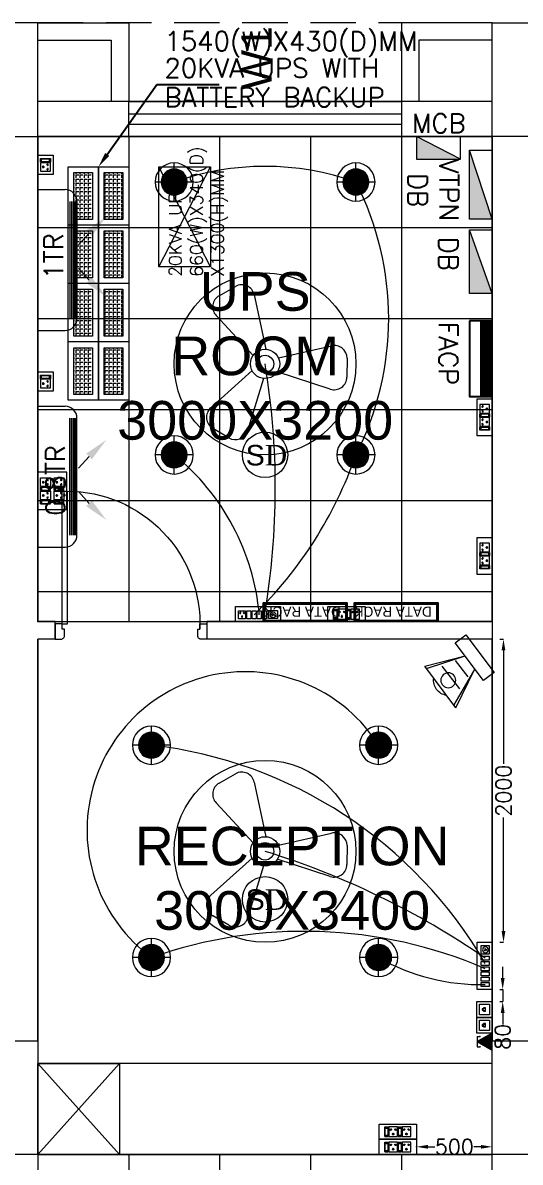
# Model space of a CAD drawing. Extents: x 3552052 to 4102982, y -707811 to -630695.
# Drawn here: x 3582036 to 3585321, y -645591 to -638075 of the extents above; entities that cross this region are included whole.
import ezdxf
from ezdxf import colors
from ezdxf.entities.mleader import LeaderData, LeaderLine
from ezdxf.math import Vec2, Vec3

# ---------------------------------------------------------------- set-up
doc = ezdxf.new("R2010")
doc.units = 0
doc.header["$LTSCALE"] = 6
doc.header["$MEASUREMENT"] = 0
doc.linetypes.add('HIDDEN', pattern=[0.375, 0.25, -0.125])
doc.layers.get('Defpoints').update_dxf_attribs({"linetype": 'CONTINUOUS', "lineweight": 0})
for name, color, linetype, lineweight in [('Chajja', 7, 'CONTINUOUS', 0), ('COL', 5, 'CONTINUOUS', 0), ('DIM', 7, 'CONTINUOUS', 0), ('DOOR', 44, 'CONTINUOUS', 0), ('ELE- DBS', 1, 'CONTINUOUS', 0), ('ELE-1 NO 6-16A RAW POWER SOCKET', 1, 'CONTINUOUS', 0), ('ELE-1200MM CEILINGFAN', 6, 'CONTINUOUS', 0), ('ELE-12W LED', 1, 'CONTINUOUS', 0), ('ELE-12W UPS LIGHT', 3, 'CONTINUOUS', 0), ('ELE-2NOS OF 6-16 RAW POWER SOCKET', 1, 'CONTINUOUS', 0), ('ELE-4M RAW P.SB', 40, 'CONTINUOUS', 0), ('ELE-4M UPS P.SB', 3, 'CONTINUOUS', 0), ('ELE-6M RAW P.SB', 40, 'HIDDEN', 0), ('ELE-8M RAW & UPS SB', 31, 'CONTINUOUS', 0), ('ELE-CABLE TRAY', 31, 'CONTINUOUS', 0), ('ELE-TEL POINT', 4, 'CONTINUOUS', 0), ('ELE. 2N0S OF 6-16 UPS SOCKETS', 191, 'CONTINUOUS', 0), ('ELE. DB', 1, 'CONTINUOUS', 0), ('ELE.DB', 1, 'CONTINUOUS', 0), ('ELE.LAN POINT', 3, 'CONTINUOUS', 0), ('FA-BELOW SMOKE DERECTOR', 1, 'CONTINUOUS', 0), ('FA-FIRE ALARM CONTROL PANEL', 3, 'CONTINUOUS', 5), ('FUR', 21, 'CONTINUOUS', 0), ('HVAC_HI_WALL_1TR', 1, 'CONTINUOUS', 0), ('JOINERY', 7, 'CONTINUOUS', 0), ('LV.CC CEMARA', 66, 'CONTINUOUS', 0), ('M HVAC HIGH WALL UNIT', 3, 'CONTINUOUS', 0), ('MEP_HVAC_TEXT', 7, 'CONTINUOUS', 0), ('Staircase', 7, 'CONTINUOUS', 0), ('TEXT', 5, 'CONTINUOUS', 0), ('WALL', 8, 'CONTINUOUS', 0), ('Window', 161, 'CONTINUOUS', 0)]:
    doc.layers.add(name, color=color, linetype=linetype, lineweight=lineweight)
doc.layers.add('DATA RACK', color=1, linetype='CONTINUOUS')
doc.layers.add('ELE-6A AC SOCKET', color=7, linetype='CONTINUOUS', lineweight=0, true_color=0x00ceb6)
doc.layers.add('ELE-LIGHTING WIRING', color=7, linetype='CONTINUOUS', lineweight=0, true_color=0x63d7b6)
doc.styles.add('ARIAL', font='arial.ttf')
doc.styles.add('PDF Times New Roman', font='times.ttf')
doc.styles.add('ROMANS', font='romans.shx')
doc.styles.get("Standard").update_dxf_attribs({"font": 'SIMPLEX'})
doc.styles.add('Tw Cen MT', font='TCM_____.TTF')
doc.styles.add('VERDANA', font='verdana.ttf')
doc.dimstyles.new('AEPL1', dxfattribs={"dimtxt": 100, "dimasz": 75, "dimexe": 1.25, "dimexo": 50, "dimtad": 0, "dimdec": 0, "dimtxsty": 'ROMANS', "dimcen": 2.5, "dimclrd": 7, "dimclre": 7, "dimadec": 0, "dimazin": 0, "dimtfac": 1, "dimtdec": 0, "dimtmove": 0, "dimatfit": 3, "dimfxl": 1, "dimlwd": 0, "dimlwe": 0, "dimarcsym": 0})
pattern_1 = [(270, (3255198.743, -130720.16), (27.4669662, -4e-14), [19.9759754, -7.4909908]), (360, (3255198.743, -130720.16), (4e-14, 27.4669662), [19.9759754, -7.4909908])]

# ---------------------------------------------------------------- blocks, each defined once
blk = doc.blocks.new('QWE')
at = {"layer": 'ELE-12W UPS LIGHT'}
h = blk.add_hatch(dxfattribs=at)
h.set_pattern_fill('ANSI31', color=8)
h.set_pattern_definition([(45, (-1135553.9097, 459369.4158), (-2.24506403, 2.24506403), [])])
edge = h.paths.add_edge_path()
edge.add_arc((0, 0), 85.7, 0, 360)
at = {"layer": 'ELE-12W UPS LIGHT', "color": 3}
for p, q in [((0, -126.1), (0, 126.1)), ((-126.1, 0), (126.1, 0))]:
    blk.add_line(p, q, dxfattribs=at)
for radius in [126.1, 85.7]:
    blk.add_circle((0, 0), radius, dxfattribs=at)
blk = doc.blocks.new('dsff')
at = {"layer": 'ELE-4M RAW P.SB', "color": 40, "ltscale": 10}
for p, q in [((3540307, -687741.9), (3540313.9, -687738.3)), ((3540314.6, -687739.2), (3540309.6, -687744.9)), ((3540314.5, -687735.8), (3540312, -687728.6)), ((3540316, -687727.9), (3540315.6, -687735.7)), ((3540323.6, -687742.7), (3540317, -687738.5)), ((3540317.5, -687737.4), (3540324.9, -687738.9))]:
    blk.add_line(p, q, dxfattribs=at)
for points in [[(3540053.7, -687792.1), (3540364.8, -687792.1), (3540364.8, -687692.1), (3540053.7, -687692.1)], [(3540143.1, -687764.4), (3540169.5, -687764.4), (3540169.5, -687711.6), (3540143.1, -687711.6)], [(3540177.8, -687764.4), (3540204.2, -687764.4), (3540204.2, -687711.6), (3540177.8, -687711.6)], [(3540212.5, -687764.4), (3540238.8, -687764.4), (3540238.8, -687711.6), (3540212.5, -687711.6)], [(3540247.1, -687764.4), (3540273.5, -687764.4), (3540273.5, -687711.6), (3540247.1, -687711.6)], [(3540286.8, -687764.7), (3540344.9, -687764.7), (3540344.9, -687712), (3540286.8, -687712)]]:
    blk.add_lwpolyline(points, close=True, dxfattribs=at)
for radius in [19.1, 1.78]:
    blk.add_circle((3540315.5, -687737.5), radius, dxfattribs=at)
at = {"layer": 'ELE-6M RAW P.SB', "color": 3, "linetype": 'ByBlock'}
for points in [[(3540073.7, -687764.4), (3540100.1, -687764.4), (3540100.1, -687711.6), (3540073.7, -687711.6)], [(3540108.4, -687764.4), (3540134.8, -687764.4), (3540134.8, -687711.6), (3540108.4, -687711.6)]]:
    blk.add_lwpolyline(points, close=True, dxfattribs=at)
blk = doc.blocks.new('*D69')
at = {"layer": 'Defpoints', "color": 0, "linetype": 'ByBlock', "transparency": 16777216}
for p in [(3585135.5, -642140.4), (3585209.9, -642140.4), (3585135.5, -644140.4)]:
    blk.add_point(p, dxfattribs=at)
at = {"layer": 'ELE-CABLE TRAY', "color": 7, "linetype": 'ByBlock', "lineweight": 0, "transparency": 16777216}
for p, q in [((3585185.5, -642140.4), (3585211.1, -642140.4)), ((3585209.9, -642215.4), (3585209.9, -642963.6)), ((3585209.9, -644065.4), (3585209.9, -643317.2)), ((3585185.5, -644140.4), (3585211.1, -644140.4))]:
    blk.add_line(p, q, dxfattribs=at)
at = {"layer": 'ELE-CABLE TRAY', "color": 7, "linetype": 'ByBlock', "transparency": 16777216}
for points in [[(3585197.4, -642215.4), (3585222.4, -642215.4), (3585209.9, -642140.4)], [(3585197.4, -644065.4), (3585222.4, -644065.4), (3585209.9, -644140.4)]]:
    blk.add_solid(points, dxfattribs=at)
at = {"layer": 'ELE-CABLE TRAY', "color": 0, "linetype": 'ByBlock', "transparency": 16777216, "insert": (3585209.9, -643140.4), "char_height": 100, "attachment_point": 5, "rotation": 90, "style": 'ROMANS'}
blk.add_mtext('2000', dxfattribs=at)
blk = doc.blocks.new('tel')
at = {"layer": 'ELE-TEL POINT', "ltscale": 30}
h = blk.add_hatch(dxfattribs=at)
h.set_pattern_fill('ANSI31', color=4, scale=19.025387, style=0)
h.set_pattern_definition([(45, (-98.626, 0.184), (-42.7132, 42.7132), [])])
h.paths.add_polyline_path([(-99, 0), (840, 1654), (1778, -3)])
at = {"layer": 'ELE-TEL POINT', "color": 4, "ltscale": 30}
for p, q in [((-99, 0), (840, 1654)), ((840, 1654), (1778, -3)), ((1778, -3), (-99, 0))]:
    blk.add_line(p, q, dxfattribs=at)
at = {"layer": 'ELE-TEL POINT', "color": 4, "ltscale": 12}
for p, q in [((276, 1648), (275, 1398)), ((1404, 1646), (1403, 1396))]:
    blk.add_line(p, q, dxfattribs=at)
at = {"layer": 'ELE-TEL POINT', "color": 4, "linetype": 'Continuous', "ltscale": 12}
blk.add_line((276, 1648), (1404, 1646), dxfattribs=at)
at = {"layer": 'ELE-TEL POINT', "color": 4, "ltscale": 30, "const_width": 95.1}
for points in [[(227, 1363, 1), (323, 1363, 1)], [(1355, 1361, 1), (1451, 1361, 1)]]:
    blk.add_lwpolyline(points, format="xyb", close=True, dxfattribs=at)
blk = doc.blocks.new('Voice')
at = {"layer": 'ELE.LAN POINT', "color": 6}
for points in [[(0, -31.8), (127.9, -31.8), (127.9, 92), (0, 92)], [(21.9, -10), (106, -10), (106, 70.1), (21.9, 70.1)], [(77.3, 21.4), (69.7, 21.4), (69.7, 11.7), (58.1, 11.7), (58.1, 21.4), (50.6, 21.4), (50.6, 38.7), (77.3, 38.7)], [(75.9, 22.8), (68.4, 22.8), (68.4, 13), (59.5, 13), (59.5, 22.8), (52, 22.8), (52, 37.4), (75.9, 37.4)]]:
    blk.add_lwpolyline(points, close=True, dxfattribs=at)
blk = doc.blocks.new('*D70')
at = {"layer": 'Defpoints', "color": 0, "linetype": 'ByBlock', "transparency": 16777216}
for p in [(3585135.5, -644451.5), (3585135.5, -644531.5), (3585204.7, -644531.5)]:
    blk.add_point(p, dxfattribs=at)
at = {"layer": 'ELE-CABLE TRAY', "color": 7, "linetype": 'ByBlock', "lineweight": 0, "transparency": 16777216}
for p, q in [((3585204.7, -644376.5), (3585204.7, -644301.5)), ((3585185.5, -644451.5), (3585205.9, -644451.5)), ((3585204.7, -644451.5), (3585204.7, -644531.5)), ((3585185.5, -644531.5), (3585205.9, -644531.5)), ((3585204.7, -644606.5), (3585204.7, -644681.5))]:
    blk.add_line(p, q, dxfattribs=at)
at = {"layer": 'ELE-CABLE TRAY', "color": 7, "linetype": 'ByBlock', "transparency": 16777216}
for points in [[(3585192.2, -644376.5), (3585217.2, -644376.5), (3585204.7, -644451.5)], [(3585192.2, -644606.5), (3585217.2, -644606.5), (3585204.7, -644531.5)]]:
    blk.add_solid(points, dxfattribs=at)
at = {"layer": 'ELE-CABLE TRAY', "color": 0, "linetype": 'ByBlock', "transparency": 16777216, "insert": (3585204.7, -644763.1), "char_height": 100, "attachment_point": 5, "rotation": 90, "style": 'ROMANS'}
blk.add_mtext('80', dxfattribs=at)
blk = doc.blocks.new('*D71')
at = {"layer": 'Defpoints', "color": 0, "linetype": 'ByBlock', "transparency": 16777216}
for p in [(3584635.6, -645540.4), (3585135.5, -645489.1), (3585135.5, -645540.4)]:
    blk.add_point(p, dxfattribs=at)
at = {"layer": 'ELE-CABLE TRAY', "color": 7, "linetype": 'ByBlock', "lineweight": 0, "transparency": 16777216}
for p, q in [((3584635.6, -645490.4), (3584635.6, -645487.8)), ((3584710.6, -645489.1), (3584756.4, -645489.1)), ((3585060.5, -645489.1), (3585014.8, -645489.1)), ((3585135.5, -645490.4), (3585135.5, -645487.8))]:
    blk.add_line(p, q, dxfattribs=at)
at = {"layer": 'ELE-CABLE TRAY', "color": 7, "linetype": 'ByBlock', "transparency": 16777216}
for points in [[(3584710.6, -645476.6), (3584710.6, -645501.6), (3584635.6, -645489.1)], [(3585060.5, -645476.6), (3585060.5, -645501.6), (3585135.5, -645489.1)]]:
    blk.add_solid(points, dxfattribs=at)
at = {"layer": 'ELE-CABLE TRAY', "color": 0, "linetype": 'ByBlock', "transparency": 16777216, "insert": (3584885.6, -645489.1), "char_height": 100, "attachment_point": 5, "style": 'ROMANS'}
blk.add_mtext('500', dxfattribs=at)
blk = doc.blocks.new('18W LED')
at = {"layer": 'ELE-12W LED'}
h = blk.add_hatch(dxfattribs=at)
h.set_pattern_fill('ANSI31', color=252)
h.set_pattern_definition([(45, (-1135553.9097, 459369.4158), (-2.24506403, 2.24506403), [])])
edge = h.paths.add_edge_path()
edge.add_arc((0, 0), 85.7, 0, 360)
at = {"layer": 'ELE-12W LED', "color": 1}
for p, q in [((0, -126.1), (0, 126.1)), ((-126.1, 0), (126.1, 0))]:
    blk.add_line(p, q, dxfattribs=at)
for radius in [126.1, 85.7]:
    blk.add_circle((0, 0), radius, dxfattribs=at)
blk = doc.blocks.new('A$C07FB25EA')
at = {"layer": 'ELE-1200MM CEILINGFAN', "color": 3}
for p, q in [((6.53, 13.37), (9.47, 11.64)), ((0.26, 2.64), (3.17, 12.07)), ((9.84, 7.94), (2.36, 1.21)), ((-11.8, 4.55), (-2.22, 1.44)), ((-14.84, -1.03), (-14.81, 2.38)), ((-2.41, -1.1), (-12.04, -3.29)), ((2.16, -1.54), (8.87, -8.78)), ((1.96, -12.49), (-0.13, -2.65)), ((8.31, -12.34), (5.35, -14.02))]:
    blk.add_line(p, q, dxfattribs=at)
at = {"layer": 'ELE-1200MM CEILINGFAN', "color": 5, "ltscale": 10}
blk.add_circle((0, 0), 16.45, dxfattribs=at)
at = {"layer": 'ELE-1200MM CEILINGFAN', "color": 3}
for radius in [2.65, 1.58]:
    blk.add_circle((0, 0), radius, dxfattribs=at)
for centre, start, end in [((5.36, 11.38), 59.5281, 162.5229), ((8.3, 9.66), 311.9493, 59.5281), ((-12.51, 2.36), 71.9493, 179.5281), ((-12.54, -1.05), 179.5281, 282.5229), ((7.18, -10.34), 299.5281, 42.5229), ((4.21, -12.02), 191.9493, 299.5281)]:
    blk.add_arc(centre, 2.3, start, end, dxfattribs=at)
blk = doc.blocks.new('SMOKE DETECTOR')
at = {"layer": 'FA-BELOW SMOKE DERECTOR', "color": 7}
blk.add_circle((931028.7, -118293.9), 166, dxfattribs=at)
at = {"layer": 'FA-BELOW SMOKE DERECTOR', "insert": (930887.1, -118373), "char_height": 150, "attachment_point": 7, "style": 'PDF Times New Roman'}
blk.add_mtext('{\\fArial|b0|i0|c0|p34;S}D', dxfattribs=at)
blk = doc.blocks.new('6MODULE-UPS')
at = {"layer": 'ELE. 2N0S OF 6-16 UPS SOCKETS', "color": 223, "lineweight": 0}
for p, q in [((-5.7, 91.9), (-5.7, 19.7)), ((-5.7, 91.9), (-5.7, 19.7)), ((19.4, 91.9), (-5.7, 91.9)), ((-5.7, 91.9), (19.4, 91.9)), ((-3.6, 84), (-3.6, 27.6)), ((17.3, 84), (-3.6, 84)), ((17.3, 27.6), (17.3, 84)), ((19.4, 19.7), (19.4, 91.9)), ((23.6, 91.9), (86.9, 91.9)), ((23.6, 19.7), (23.6, 91.9)), ((86.9, 91.9), (86.9, 19.7)), ((91.1, 91.9), (91.1, 19.7)), ((91.1, 91.9), (91.1, 19.7)), ((116.2, 91.9), (91.1, 91.9)), ((91.1, 91.9), (116.2, 91.9)), ((93.2, 84), (93.2, 27.6)), ((114.1, 84), (93.2, 84)), ((114.1, 27.6), (114.1, 84)), ((116.2, 19.7), (116.2, 91.9)), ((120.4, 19.7), (120.4, 91.9)), ((120.4, 91.9), (183.6, 91.9)), ((183.6, 91.9), (183.6, 19.7)), ((-5.7, 19.7), (19.4, 19.7)), ((-3.6, 30.1), (17.3, 30.1)), ((-3.6, 27.6), (17.3, 27.6)), ((86.9, 19.7), (23.6, 19.7)), ((91.1, 19.7), (116.2, 19.7)), ((93.2, 30.1), (114.1, 30.1)), ((93.2, 27.6), (114.1, 27.6)), ((183.6, 19.7), (120.4, 19.7))]:
    blk.add_line(p, q, dxfattribs=at)
blk.add_lwpolyline([(-48.1, 0), (226, 0), (226, 111.6), (-48.1, 111.6)], close=True, dxfattribs=at)
for centre, radius, start, end in [((37.2, 41.7), 4.24, 5.26891, 272.51003), ((40.6, 38.8), 3.42, 202.68381, 75.09514), ((55.3, 73.6), 4.92, 307.15837, 232.84163), ((55.3, 68.7), 3.14, 161.40312, 18.59688), ((69.9, 38.8), 3.42, 104.90486, 337.31619), ((73.3, 41.7), 4.24, 267.48997, 174.73109), ((134, 41.7), 4.24, 5.26891, 272.51003), ((137.3, 38.8), 3.42, 202.68381, 75.09514), ((152, 73.6), 4.92, 307.15837, 232.84163), ((152, 68.7), 3.14, 161.40312, 18.59688), ((166.7, 38.8), 3.42, 104.90486, 337.31619), ((170, 41.7), 4.24, 267.48997, 174.73109)]:
    blk.add_arc(centre, radius, start, end, dxfattribs=at)
blk = doc.blocks.new('DATA RACK')
at = {"layer": 'DATA RACK', "color": 1, "ltscale": 5}
for points in [[(0, 0), (0, -1227), (-277, -1227), (-277, 0)], [(-13, -13), (-13, -1213), (-264, -1213), (-264, -13)]]:
    blk.add_lwpolyline(points, close=True, dxfattribs=at)
at = {"layer": 'DATA RACK', "color": 1, "ltscale": 5, "insert": (-72, -89), "char_height": 148.3, "width": 1124.35, "attachment_point": 1, "rotation": 270, "style": 'Tw Cen MT'}
blk.add_mtext('DATA RACK', dxfattribs=at)
blk = doc.blocks.new('CC CEMARA')
at = {"layer": 'LV.CC CEMARA', "linetype": 'ByBlock'}
for p, q in [((46.7, -104.5), (105.3, -34.9)), ((239.6, -66.6), (64.7, -12.2)), ((232.1, -75.7), (64.7, -12.2)), ((94.5, -242.4), (18.6, -67.1)), ((18.6, -67.1), (104.2, -230.6)), ((81.3, -159.1), (162.8, -62.4)), ((94.5, -242.4), (239.6, -66.6))]:
    blk.add_line(p, q, dxfattribs=at)
blk.add_lwpolyline([(110.8, 42.8), (66.4, 79.7), (-66.4, -79.7), (-22, -116.7)], close=True, dxfattribs=at)
blk.add_circle((133.5, -123.5), 32.9, dxfattribs=at)
blk.add_arc((131.6, -123.6), 66.7, 275.3702, 5.5412, dxfattribs=at)
blk = doc.blocks.new('A$C19B8274B')
at = {"layer": 'DOOR'}
for p, q in [((-45, 925), (-80, 925)), ((-80, 50), (-80, 925)), ((-45, 50), (-45, 925)), ((-45, 50), (-80, 50)), ((-955, -50), (-955, -47.5)), ((-940, -35), (-942.5, -35)), ((-60, -35), (-57.5, -35)), ((-45, -50), (-45, -47.5))]:
    blk.add_line(p, q, dxfattribs=at)
for points in [[(-940, 15), (-955, 15), (-955, 50), (-1000, 50), (-1000, -50), (-955, -50)], [(-940, -35), (-940, 15)], [(-60, 15), (-45, 15), (-45, 50), (0, 50), (0, -50), (-45, -50)], [(-60, -35), (-60, 15)]]:
    blk.add_lwpolyline(points, dxfattribs=at)
at = {"layer": 'DOOR', "color": 145}
blk.add_arc((-80, 50), 875, 90, 182.29244, dxfattribs=at)
at = {"layer": 'DOOR'}
for centre, start, end in [((-955, -35), 270, 0), ((-45, -35), 180, 270)]:
    blk.add_arc(centre, 12.5, start, end, dxfattribs=at)
blk = doc.blocks.new('DSF')
at = {"layer": 'ELE-2NOS OF 6-16 RAW POWER SOCKET', "color": 1, "lineweight": 0, "ltscale": 300}
for p, q in [((3585420.2, -677339.7), (3585420.2, -677404.4)), ((3585420.2, -677339.7), (3585420.2, -677404.4)), ((3585442.7, -677339.7), (3585420.2, -677339.7)), ((3585420.2, -677339.7), (3585442.7, -677339.7)), ((3585422.1, -677346.7), (3585422.1, -677397.3)), ((3585440.8, -677346.7), (3585422.1, -677346.7)), ((3585440.8, -677397.3), (3585440.8, -677346.7)), ((3585442.7, -677404.4), (3585442.7, -677339.7)), ((3585446.5, -677339.7), (3585503.2, -677339.7)), ((3585446.5, -677404.4), (3585446.5, -677339.7)), ((3585503.2, -677339.7), (3585503.2, -677404.4)), ((3585506.9, -677339.7), (3585506.9, -677404.4)), ((3585506.9, -677339.7), (3585506.9, -677404.4)), ((3585529.5, -677339.7), (3585506.9, -677339.7)), ((3585506.9, -677339.7), (3585529.5, -677339.7)), ((3585508.8, -677346.7), (3585508.8, -677397.3)), ((3585527.6, -677346.7), (3585508.8, -677346.7)), ((3585527.6, -677397.3), (3585527.6, -677346.7)), ((3585529.5, -677404.4), (3585529.5, -677339.7)), ((3585533.2, -677404.4), (3585533.2, -677339.7)), ((3585533.2, -677339.7), (3585589.9, -677339.7)), ((3585589.9, -677339.7), (3585589.9, -677404.4)), ((3585420.2, -677404.4), (3585442.7, -677404.4)), ((3585422.1, -677395.1), (3585440.8, -677395.1)), ((3585422.1, -677397.3), (3585440.8, -677397.3)), ((3585503.2, -677404.4), (3585446.5, -677404.4)), ((3585506.9, -677404.4), (3585529.5, -677404.4)), ((3585508.8, -677395.1), (3585527.6, -677395.1)), ((3585508.8, -677397.3), (3585527.6, -677397.3)), ((3585589.9, -677404.4), (3585533.2, -677404.4)), ((3585420.2, -677429.4), (3585420.2, -677494.1)), ((3585420.2, -677429.4), (3585420.2, -677494.1)), ((3585442.7, -677429.4), (3585420.2, -677429.4)), ((3585420.2, -677429.4), (3585442.7, -677429.4)), ((3585420.2, -677494.1), (3585442.7, -677494.1)), ((3585422.1, -677436.4), (3585422.1, -677487)), ((3585440.8, -677436.4), (3585422.1, -677436.4)), ((3585422.1, -677484.8), (3585440.8, -677484.8)), ((3585422.1, -677487), (3585440.8, -677487)), ((3585440.8, -677487), (3585440.8, -677436.4)), ((3585442.7, -677494.1), (3585442.7, -677429.4)), ((3585446.5, -677429.4), (3585503.2, -677429.4)), ((3585446.5, -677494.1), (3585446.5, -677429.4)), ((3585503.2, -677494.1), (3585446.5, -677494.1)), ((3585503.2, -677429.4), (3585503.2, -677494.1)), ((3585506.9, -677429.4), (3585506.9, -677494.1)), ((3585506.9, -677429.4), (3585506.9, -677494.1)), ((3585529.5, -677429.4), (3585506.9, -677429.4)), ((3585506.9, -677429.4), (3585529.5, -677429.4)), ((3585506.9, -677494.1), (3585529.5, -677494.1)), ((3585508.8, -677436.4), (3585508.8, -677487)), ((3585527.6, -677436.4), (3585508.8, -677436.4)), ((3585508.8, -677484.8), (3585527.6, -677484.8)), ((3585508.8, -677487), (3585527.6, -677487)), ((3585527.6, -677487), (3585527.6, -677436.4)), ((3585529.5, -677494.1), (3585529.5, -677429.4)), ((3585533.2, -677494.1), (3585533.2, -677429.4)), ((3585533.2, -677429.4), (3585589.9, -677429.4)), ((3585589.9, -677494.1), (3585533.2, -677494.1)), ((3585589.9, -677429.4), (3585589.9, -677494.1))]:
    blk.add_line(p, q, dxfattribs=at)
blk.add_lwpolyline([(3585382.2, -677512.1), (3585627.9, -677512.1), (3585627.9, -677322), (3585382.2, -677322)], close=True, dxfattribs=at)
for centre, radius, start, end in [((3585458.7, -677384.7), 3.8, 5.26891, 272.51003), ((3585461.7, -677387.3), 3.07, 202.68381, 75.09514), ((3585474.8, -677356.1), 4.41, 307.15837, 232.84163), ((3585474.8, -677360.5), 2.81, 161.40312, 18.59688), ((3585488, -677387.3), 3.07, 104.90486, 337.31619), ((3585491, -677384.7), 3.8, 267.48997, 174.73109), ((3585545.4, -677384.7), 3.8, 5.26891, 272.51003), ((3585548.4, -677387.3), 3.07, 202.68381, 75.09514), ((3585561.5, -677356.1), 4.41, 307.15837, 232.84163), ((3585561.5, -677360.5), 2.81, 161.40312, 18.59688), ((3585574.7, -677387.3), 3.07, 104.90486, 337.31619), ((3585577.7, -677384.7), 3.8, 267.48997, 174.73109), ((3585458.7, -677474.4), 3.8, 5.26891, 272.51003), ((3585461.7, -677477), 3.07, 202.68381, 75.09514), ((3585474.8, -677445.8), 4.41, 307.15837, 232.84163), ((3585474.8, -677450.2), 2.81, 161.40312, 18.59688), ((3585488, -677477), 3.07, 104.90486, 337.31619), ((3585491, -677474.4), 3.8, 267.48997, 174.73109), ((3585545.4, -677474.4), 3.8, 5.26891, 272.51003), ((3585548.4, -677477), 3.07, 202.68381, 75.09514), ((3585561.5, -677445.8), 4.41, 307.15837, 232.84163), ((3585561.5, -677450.2), 2.81, 161.40312, 18.59688), ((3585574.7, -677477), 3.07, 104.90486, 337.31619), ((3585577.7, -677474.4), 3.8, 267.48997, 174.73109)]:
    blk.add_arc(centre, radius, start, end, dxfattribs=at)
blk = doc.blocks.new('HI WALL SPLIT AC UNIT')
at = {"layer": 'M HVAC HIGH WALL UNIT', "lineweight": 5}
for p, q in [((955021.3, -147903.8), (955950.3, -147903.8)), ((955021.3, -147903.8), (955021.3, -148083)), ((955950.3, -147903.8), (955950.3, -148083)), ((955100.1, -148161.8), (955871.6, -148161.8))]:
    blk.add_line(p, q, dxfattribs=at)
at = {"layer": 'M HVAC HIGH WALL UNIT', "color": 8, "lineweight": 5}
for p, q in [((955100.1, -148115.6), (955871.6, -148115.6)), ((955100.1, -148124.8), (955871.6, -148124.8)), ((955100.1, -148136.4), (955871.6, -148136.4)), ((955100.1, -148145.6), (955871.6, -148145.6)), ((955100.1, -148154.9), (955871.6, -148154.9))]:
    blk.add_line(p, q, dxfattribs=at)
at = {"layer": 'M HVAC HIGH WALL UNIT', "color": 7, "lineweight": 5}
for p, q in [((955309.2, -148242.2), (955386.8, -148173)), ((955619.1, -148242.2), (955541.5, -148173))]:
    blk.add_line(p, q, dxfattribs=at)
at = {"layer": 'M HVAC HIGH WALL UNIT', "lineweight": 5}
for centre, start, end in [((955100.1, -148083), 180, 270), ((955871.6, -148083), 270, 0)]:
    blk.add_arc(centre, 78.8, start, end, dxfattribs=at)
at = {"layer": 'M HVAC HIGH WALL UNIT', "color": 7, "lineweight": 5}
for points in [[(955328.1, -148260.4), (955290.3, -148224), (955199.9, -148355.6)], [(955600.2, -148260.4), (955638, -148224), (955728.3, -148355.6)]]:
    blk.add_solid(points, dxfattribs=at)
blk = doc.blocks.new('HI WALL SPLIT AC UNIT 1TR')
at = {"layer": 'M HVAC HIGH WALL UNIT', "color": 1, "lineweight": 5}
for p, q in [((1294404.3, -128752), (1294404.3, -129681)), ((1294404.3, -128752), (1294583.6, -128752)), ((1294662.3, -128830.7), (1294662.3, -129602.2)), ((1294404.3, -129681), (1294583.6, -129681))]:
    blk.add_line(p, q, dxfattribs=at)
at = {"layer": 'M HVAC HIGH WALL UNIT', "color": 8, "lineweight": 5}
for p, q in [((1294616.1, -128830.7), (1294616.1, -129602.2)), ((1294625.4, -128830.7), (1294625.4, -129602.2)), ((1294636.9, -128830.7), (1294636.9, -129602.2)), ((1294646.2, -128830.7), (1294646.2, -129602.2)), ((1294655.4, -128830.7), (1294655.4, -129602.2))]:
    blk.add_line(p, q, dxfattribs=at)
at = {"layer": 'M HVAC HIGH WALL UNIT', "color": 7, "lineweight": 5}
for p, q in [((1294742.7, -129039.8), (1294673.6, -129117.4)), ((1294742.7, -129349.7), (1294673.6, -129272.1))]:
    blk.add_line(p, q, dxfattribs=at)
at = {"layer": 'M HVAC HIGH WALL UNIT', "color": 1, "lineweight": 5}
for centre, start, end in [((1294583.6, -128830.7), 0, 90), ((1294583.6, -129602.2), 270, 0)]:
    blk.add_arc(centre, 78.8, start, end, dxfattribs=at)
at = {"layer": 'M HVAC HIGH WALL UNIT', "color": 7, "lineweight": 5}
for points in [[(1294760.9, -129058.7), (1294724.5, -129020.9), (1294856.2, -128930.6)], [(1294760.9, -129330.8), (1294724.5, -129368.6), (1294856.2, -129458.9)]]:
    blk.add_solid(points, dxfattribs=at)
blk = doc.blocks.new('EQ2WE')
at = {"layer": 'ELE-6A AC SOCKET', "lineweight": 0}
for p, q in [((-99, 170), (-215, 170)), ((-215, 170), (-215, 36)), ((-99, 36), (-99, 170)), ((-91, 36), (-91, 170)), ((-91, 170), (-45, 170)), ((-45, 170), (-91, 170)), ((-87, 51), (-87, 155)), ((-87, 155), (-48, 155)), ((-48, 155), (-48, 51)), ((-45, 170), (-45, 36)), ((-45, 170), (-45, 36)), ((-215, 36), (-99, 36)), ((-45, 36), (-91, 36)), ((-48, 55), (-87, 55)), ((-48, 51), (-87, 51))]:
    blk.add_line(p, q, dxfattribs=at)
blk.add_lwpolyline([(0, 0), (-257, 0), (-257, 206), (0, 206)], close=True, dxfattribs=at)
for centre, radius, start, end in [((-190, 77), 7.83, 5.2689, 272.51), ((-184, 72), 6.31, 202.6838, 75.0951), ((-157, 136), 9.08, 307.1584, 232.8416), ((-157, 127), 5.79, 161.4031, 18.5969), ((-130, 72), 6.31, 104.9049, 337.3162), ((-124, 77), 7.83, 267.49, 174.7311)]:
    blk.add_arc(centre, radius, start, end, dxfattribs=at)
blk = doc.blocks.new('GFG')
at = {"layer": 'ELE.DB'}
h = blk.add_hatch(color=6, dxfattribs=at)
h.dxf.hatch_style = 1
h.paths.add_polyline_path([(3584698, -681927.3), (3584408, -681927.3), (3584408, -682077.1)])
at = {"layer": 'ELE.DB', "color": 6}
blk.add_line((3584698, -681927.3), (3584408, -682077.1), dxfattribs=at)
blk.add_lwpolyline([(3584408, -681927.3), (3584698, -681927.3), (3584698, -682077.1), (3584408, -682077.1)], close=True, dxfattribs=at)
blk = doc.blocks.new('sfdef')
at = {"layer": 'ELE.DB'}
h = blk.add_hatch(color=1, dxfattribs=at)
h.dxf.hatch_style = 1
h.paths.add_polyline_path([(3540236, -682445), (3540236, -682900), (3540385.8, -682900)])
blk.add_line((3540385.8, -682900), (3540236, -682445), dxfattribs=at)
blk.add_lwpolyline([(3540385.8, -682445), (3540385.8, -682900), (3540236, -682900), (3540236, -682445)], close=True, dxfattribs=at)
blk = doc.blocks.new('FER')
at = {"layer": 'ELE.DB'}
h = blk.add_hatch(color=1, dxfattribs=at)
h.dxf.hatch_style = 1
h.paths.add_polyline_path([(3584985.7, -682036.4), (3584985.7, -682456.4), (3585135.5, -682456.4)])
blk.add_line((3585135.5, -682456.4), (3584985.7, -682036.4), dxfattribs=at)
blk.add_lwpolyline([(3585135.5, -682036.4), (3585135.5, -682456.4), (3584985.7, -682456.4), (3584985.7, -682036.4)], close=True, dxfattribs=at)
blk = doc.blocks.new('DFDF')
at = {"layer": 'FA-FIRE ALARM CONTROL PANEL', "linetype": 'ByBlock', "lineweight": 25, "ltscale": 60}
h = blk.add_hatch(dxfattribs=at)
h.set_pattern_fill('ANSI31', color=256, scale=11.87039, angle=270)
h.set_pattern_definition([(315, (67182.53736, 161949.4), (0.0883883476483, 0.0883883476483), [])])
h.paths.add_polyline_path([(3584858.3, -683219.7), (3584858.5, -683719.4), (3584783.5, -683719.4), (3584783.5, -683219.7)])
blk.add_lwpolyline([(3584708.5, -683219.7), (3584708.5, -683719.4), (3584858.5, -683719.4), (3584858.5, -683219.7)], close=True, dxfattribs=at)
at = {"layer": 'FA-FIRE ALARM CONTROL PANEL', "linetype": 'ByBlock', "lineweight": 25, "ltscale": 60, "const_width": 11.9}
blk.add_lwpolyline([(3584783.5, -683219.7), (3584783.5, -683719.4)], dxfattribs=at)
blk = doc.blocks.new('5Y3AQY')
at = {"layer": 'ELE. 2N0S OF 6-16 UPS SOCKETS', "color": 72, "lineweight": 0}
for p, q in [((-312, -26), (-278, -26)), ((-312, -124), (-312, -26)), ((-312, -124), (-312, -26)), ((-309, -37), (-281, -37)), ((-309, -113), (-309, -37)), ((-309, -40), (-281, -40)), ((-281, -37), (-281, -113)), ((-278, -26), (-278, -124)), ((-272, -26), (-272, -124)), ((-187, -26), (-272, -26)), ((-187, -124), (-187, -26)), ((-181, -26), (-148, -26)), ((-181, -124), (-181, -26)), ((-181, -124), (-181, -26)), ((-179, -37), (-150, -37)), ((-179, -113), (-179, -37)), ((-179, -40), (-150, -40)), ((-150, -37), (-150, -113)), ((-148, -26), (-148, -124)), ((-57, -26), (-142, -26)), ((-142, -26), (-142, -124)), ((-57, -124), (-57, -26)), ((-312, -124), (-278, -124)), ((-278, -124), (-312, -124)), ((-281, -113), (-309, -113)), ((-272, -124), (-187, -124)), ((-181, -124), (-148, -124)), ((-148, -124), (-181, -124)), ((-150, -113), (-179, -113)), ((-142, -124), (-57, -124))]:
    blk.add_line(p, q, dxfattribs=at)
blk.add_lwpolyline([(-368, 0), (0, 0), (0, -150), (-368, -150)], close=True, dxfattribs=at)
for centre, radius, start, end in [((-254, -56), 5.7, 87.49, 354.7311), ((-249, -52), 4.6, 284.9049, 157.3162), ((-230, -99), 6.62, 127.1584, 52.8416), ((-230, -92), 4.22, 341.4031, 198.5969), ((-210, -52), 4.6, 22.6838, 255.0951), ((-205, -56), 5.7, 185.2689, 92.51), ((-124, -56), 5.7, 87.49, 354.7311), ((-119, -52), 4.6, 284.9049, 157.3162), ((-99, -99), 6.62, 127.1584, 52.8416), ((-99, -92), 4.22, 341.4031, 198.5969), ((-80, -52), 4.6, 22.6838, 255.0951), ((-75, -56), 5.7, 185.2689, 92.51)]:
    blk.add_arc(centre, radius, start, end, dxfattribs=at)
blk = doc.blocks.new('DFGG')
at = {"layer": 'ELE-4M RAW P.SB', "color": 40, "ltscale": 10}
for p, q in [((3584873.2, -679064.5), (3584919.4, -679064.5)), ((3584873.2, -679117.2), (3584873.2, -679064.5)), ((3584919.4, -679064.5), (3584919.4, -679117.2)), ((3584690.5, -679090.2), (3584683, -679091.7)), ((3584684.4, -679095.5), (3584690.9, -679091.3)), ((3584692, -679080.7), (3584692.3, -679088.5)), ((3584693.4, -679092), (3584698.4, -679097.8)), ((3584693.5, -679088.6), (3584695.9, -679081.4)), ((3584701, -679094.7), (3584694, -679091.1)), ((3584919.4, -679117.2), (3584873.2, -679117.2))]:
    blk.add_line(p, q, dxfattribs=at)
for points in [[(3584939.4, -679144.9), (3584643.2, -679144.9), (3584643.2, -679044.9), (3584939.4, -679044.9)], [(3584721.1, -679117.6), (3584663.1, -679117.6), (3584663.1, -679064.8), (3584721.1, -679064.8)], [(3584760.8, -679117.2), (3584734.4, -679117.2), (3584734.4, -679064.5), (3584760.8, -679064.5)], [(3584830.2, -679117.2), (3584803.8, -679117.2), (3584803.8, -679064.5), (3584830.2, -679064.5)], [(3584864.9, -679117.2), (3584838.5, -679117.2), (3584838.5, -679064.5), (3584864.9, -679064.5)]]:
    blk.add_lwpolyline(points, close=True, dxfattribs=at)
for radius in [19.1, 1.78]:
    blk.add_circle((3584692.4, -679090.3), radius, dxfattribs=at)
for centre, radius, start, end in [((3584896.3, -679077.8), 3.6, 307.15837, 232.84163), ((3584883.1, -679101.2), 3.1, 5.26891, 272.51003), ((3584885.5, -679103.3), 2.5, 202.68381, 75.09514), ((3584896.3, -679081.4), 2.29, 161.40312, 18.59688), ((3584907, -679103.3), 2.5, 104.90486, 337.31619), ((3584909.5, -679101.2), 3.1, 267.48997, 174.73109)]:
    blk.add_arc(centre, radius, start, end, dxfattribs=at)
at = {"layer": 'ELE-6M RAW P.SB', "color": 3, "linetype": 'ByBlock'}
blk.add_lwpolyline([(3584795.5, -679117.2), (3584769.1, -679117.2), (3584769.1, -679064.5), (3584795.5, -679064.5)], close=True, dxfattribs=at)
blk = doc.blocks.new('FGDF')
at = {"layer": 'ELE-4M UPS P.SB', "color": 8, "linetype": 'ByBlock'}
for p, q in [((3598489.4, -681421.4), (3598489.4, -684621.4)), ((3599089.4, -681421.4), (3599089.4, -684621.4)), ((3599689.4, -681421.4), (3599689.4, -684621.4)), ((3600289.4, -681421.4), (3600289.4, -684621.4)), ((3597889.4, -682021.4), (3600889.4, -682021.4)), ((3597889.4, -682621.4), (3600889.4, -682621.4)), ((3597889.4, -683221.4), (3600889.4, -683221.4)), ((3597889.4, -683821.4), (3600889.4, -683821.4)), ((3597889.4, -684421.4), (3600889.4, -684421.4))]:
    blk.add_line(p, q, dxfattribs=at)
blk.add_lwpolyline([(3597889.4, -681421.4), (3600889.4, -681421.4), (3600889.4, -684621.4), (3597889.4, -684621.4)], close=True, dxfattribs=at)
blk = doc.blocks.new('DSFDF')
at = {"layer": 'ELE- DBS'}
h = blk.add_hatch(dxfattribs=at)
h.set_pattern_fill('ANGLE', color=2, scale=3.932279, angle=270)
h.set_pattern_definition(pattern_1)
h.paths.add_polyline_path([(3580774.4, -674458.7), (3580774.4, -674767.9), (3580651.2, -674767.9), (3580651.2, -674458.7)])
h.paths.add_polyline_path([(3580774.4, -674843.7), (3580774.4, -675152.9), (3580651.2, -675152.9), (3580651.2, -674843.7)])
h.paths.add_polyline_path([(3580574.7, -675228.7), (3580574.7, -675537.9), (3580451.5, -675537.9), (3580451.5, -675228.7)])
h.paths.add_polyline_path([(3580574.7, -674458.7), (3580574.7, -674767.9), (3580451.5, -674767.9), (3580451.5, -674458.7)])
h.paths.add_polyline_path([(3580574.7, -674843.7), (3580574.7, -675152.9), (3580451.5, -675152.9), (3580451.5, -674843.7)])
h.paths.add_polyline_path([(3580774.4, -675228.7), (3580774.4, -675537.9), (3580651.2, -675537.9), (3580651.2, -675228.7)])
h = blk.add_hatch(dxfattribs=at)
h.set_pattern_fill('ANGLE', color=2, scale=3.932279, angle=270)
h.set_pattern_definition(pattern_1)
h.paths.add_polyline_path([(3580774.4, -675613.7), (3580774.4, -675922.9), (3580651.2, -675922.9), (3580651.2, -675613.7)])
h.paths.add_polyline_path([(3580574.7, -675613.7), (3580574.7, -675922.9), (3580451.5, -675922.9), (3580451.5, -675613.7)])
at = {"layer": 'ELE- DBS', "color": 3}
for p, q in [((3580613.5, -674805.8), (3580413.8, -674805.8)), ((3580813.3, -674805.8), (3580613.5, -674805.8)), ((3580613.5, -675190.8), (3580413.8, -675190.8)), ((3580813.3, -675190.8), (3580613.5, -675190.8)), ((3580613.5, -675575.8), (3580413.8, -675575.8)), ((3580813.3, -675575.8), (3580613.5, -675575.8))]:
    blk.add_line(p, q, dxfattribs=at)
for points in [[(3580613.5, -674420.8), (3580613.5, -675960.8), (3580413.8, -675960.8), (3580413.8, -674420.8)], [(3580574.7, -674458.7), (3580574.7, -674767.9), (3580451.5, -674767.9), (3580451.5, -674458.7)], [(3580813.3, -674420.8), (3580813.3, -675960.8), (3580613.5, -675960.8), (3580613.5, -674420.8)], [(3580774.4, -674458.7), (3580774.4, -674767.9), (3580651.2, -674767.9), (3580651.2, -674458.7)], [(3580574.7, -674843.7), (3580574.7, -675152.9), (3580451.5, -675152.9), (3580451.5, -674843.7)], [(3580774.4, -674843.7), (3580774.4, -675152.9), (3580651.2, -675152.9), (3580651.2, -674843.7)], [(3580574.7, -675228.7), (3580574.7, -675537.9), (3580451.5, -675537.9), (3580451.5, -675228.7)], [(3580774.4, -675228.7), (3580774.4, -675537.9), (3580651.2, -675537.9), (3580651.2, -675228.7)], [(3580574.7, -675613.7), (3580574.7, -675922.9), (3580451.5, -675922.9), (3580451.5, -675613.7)], [(3580774.4, -675613.7), (3580774.4, -675922.9), (3580651.2, -675922.9), (3580651.2, -675613.7)]]:
    blk.add_lwpolyline(points, close=True, dxfattribs=at)
blk = doc.blocks.new('77')
at = {"layer": 'ELE-4M UPS P.SB', "color": 8, "linetype": 'ByBlock'}
for p, q in [((3582135.5, -664143.2), (3582135.5, -667703.4)), ((3582735.5, -664143.2), (3582735.5, -667703.4)), ((3583335.5, -664143.2), (3583335.5, -667703.4)), ((3583935.5, -664143.2), (3583935.5, -667703.4)), ((3584535.5, -664143.2), (3584535.5, -667703.4))]:
    blk.add_line(p, q, dxfattribs=at)
blk.add_lwpolyline([(3585135.5, -664143.2), (3575840.5, -664143.2), (3575840.5, -667183.2), (3582135.5, -667183.2), (3582135.5, -667703.4), (3585135.5, -667703.4)], close=True, dxfattribs=at)

msp = doc.modelspace()

# ---------------------------------------------------------------- linework, layer by layer
at = {"layer": 'Chajja', "color": 8, "linetype": 'HIDDEN', "ltscale": 200}
msp.add_line((3585135.5, -638075.4), (3582135.5, -638075.4), dxfattribs=at)
msp.add_line((3585135.5, -638075.4), (3582135.5, -638075.4), dxfattribs=at)
at = {"layer": 'COL', "color": 8}
for points in [[(3581385.5, -638825.4), (3582135.5, -638825.4), (3582135.5, -638075.4), (3581385.5, -638075.4)], [(3585885.5, -638825.4), (3585135.5, -638825.4), (3585135.5, -638075.4), (3585885.5, -638075.4)], [(3581385.5, -645540.4), (3581385.5, -644790.4), (3582135.5, -644790.4), (3582135.5, -645540.4)], [(3585135.5, -645540.4), (3585135.5, -644790.4), (3585885.5, -644790.4), (3585885.5, -645540.4)]]:
    msp.add_lwpolyline(points, close=True, dxfattribs=at)
at = {"layer": 'ELE- DBS', "color": 3}
for p, q in [((3583275.4, -639685.4), (3582935, -639025.4)), ((3582935, -639685.4), (3583275.4, -639025.4))]:
    msp.add_line(p, q, dxfattribs=at)
msp.add_lwpolyline([(3583275.4, -639685.4), (3582935, -639685.4), (3582935, -639025.4), (3583275.4, -639025.4)], close=True, dxfattribs=at)
at = {"layer": 'ELE-LIGHTING WIRING', "linetype": 'ByBlock'}
for centre, radius, start, end in [((3583635.5, -640819.4), 1796.9, 70.49364, 109.50636), ((3582471, -640025.7), 1980.8, 332.97682, 27.02318), ((3578745.3, -641143.2), 4958.1, 350.28935, 9.49045), ((3581681.9, -640037.5), 2703.7, 314.08671, 340.82107), ((3583504, -643399.5), 1043.9, 32.38395, 233.66618), ((3582552.7, -645757.5), 2936, 30.22367, 83.4899), ((3582056.5, -648652.3), 5350.2, 55.4651, 72.83443), ((3583893.1, -647096.9), 3029, 66.73324, 109.42902)]:
    msp.add_arc(centre, radius, start, end, dxfattribs=at)
at = {"layer": 'ELE-LIGHTING WIRING', "color": 254, "linetype": 'ByBlock', "true_color": 0xdebad0}
for centre, radius, start, end in [((3582073.6, -642115.6), 1530.1, 5.10493, 51.04964), ((3585054.9, -643073.6), 1345.2, 240.16113, 271.47926)]:
    msp.add_arc(centre, radius, start, end, dxfattribs=at)
at = {"layer": 'FUR', "color": 8, "lineweight": 0, "ltscale": 15}
for points in [[(3582135.5, -645540.4), (3582135.5, -644940.4), (3582675.5, -644940.4), (3582675.5, -645540.4)], [(3585135.5, -645540.4), (3585135.5, -644940.4), (3582135.5, -644940.4), (3582135.5, -645540.4)]]:
    msp.add_lwpolyline(points, close=True, dxfattribs=at)
at = {"layer": 'Staircase', "color": 8, "lineweight": 0}
for points in [[(3582675.5, -645540.4), (3582135.5, -644940.4)], [(3582135.5, -645540.4), (3582675.5, -644940.4)]]:
    msp.add_lwpolyline(points, dxfattribs=at)
at = {"layer": 'WALL', "color": 8, "lineweight": 0}
for p, q in [((3585135.5, -638595.4), (3582135.5, -638595.4)), ((3585135.5, -638825.4), (3582135.5, -638825.4)), ((3585135.5, -642025.4), (3585135.5, -638825.4)), ((3585135.5, -644790.4), (3585135.5, -642140.4))]:
    msp.add_line(p, q, dxfattribs=at)
at = {"layer": 'WALL', "color": 8, "linetype": 'ByBlock'}
for p, q in [((3582135.5, -638825.4), (3582135.6, -642025.4)), ((3582135.6, -642025.4), (3582135.5, -638825.4)), ((3582250.3, -642025.4), (3582135.6, -642025.4)), ((3582250.3, -642140.4), (3582250.3, -642025.4)), ((3585135.5, -642025.4), (3583250.6, -642025.4)), ((3583250.6, -642025.4), (3583250.6, -642140.4)), ((3582135.6, -642140.4), (3582135.5, -644790.4)), ((3582135.5, -644790.4), (3582135.6, -642140.4)), ((3582250.3, -642140.4), (3582135.6, -642140.4)), ((3585135.5, -642140.4), (3583250.6, -642140.4)), ((3585135.5, -648580.6), (3585135.5, -645540.4))]:
    msp.add_line(p, q, dxfattribs=at)
for points in [[(3582135.5, -638075.4), (3582735.5, -638075.4), (3582735.5, -638595.4)], [(3582135.5, -638075.4), (3582735.5, -638075.4), (3582735.5, -638595.4)], [(3585135.5, -638075.4), (3584535.5, -638075.4), (3584535.5, -638595.4)], [(3582135.5, -638190.4), (3582620.5, -638190.4), (3582620.5, -638595.4)], [(3582135.5, -638190.4), (3582620.5, -638190.4), (3582620.5, -638595.4)], [(3585135.5, -638190.4), (3584650.5, -638190.4), (3584650.5, -638595.4)], [(3579725.7, -638825.4), (3585135.5, -638825.4), (3585135.5, -644790.4)]]:
    msp.add_lwpolyline(points, dxfattribs=at)
at = {"layer": 'WALL', "color": 8, "linetype": 'ByBlock', "elevation": 0}
for points in [[(3585135.5, -638075.4), (3584535.5, -638075.4), (3584535.5, -638595.4)], [(3585135.5, -638190.4), (3584650.5, -638190.4), (3584650.5, -638595.4)]]:
    msp.add_lwpolyline(points, dxfattribs=at)
at = {"layer": 'Window', "color": 8, "linetype": 'Continuous'}
for points in [[(3584535.5, -638595.4), (3584535.5, -638825.4), (3582735.5, -638825.4), (3582735.5, -638595.4)], [(3584535.5, -638595.4), (3584535.5, -638825.4), (3582735.5, -638825.4), (3582735.5, -638595.4)], [(3584535.5, -638675.4), (3584535.5, -638745.4), (3582735.5, -638745.4), (3582735.5, -638675.4)], [(3584535.5, -638675.4), (3584535.5, -638745.4), (3582735.5, -638745.4), (3582735.5, -638675.4)]]:
    msp.add_lwpolyline(points, close=True, dxfattribs=at)

# ---------------------------------------------------------------- block references
at = {"layer": 'DATA RACK', "ltscale": 2, "xscale": 0.4482539656214374, "yscale": 0.4482539656214374, "zscale": 0.4482539656214374, "rotation": 270}
for p in [(3584175.5, -642025.4), (3584775.5, -642025.4)]:
    msp.add_blockref('DATA RACK', p, dxfattribs=at)
at = {"layer": 'DOOR', "color": 8, "linetype": 'Continuous', "xscale": -1, "rotation": 359.9999999999843}
msp.add_blockref('A$C19B8274B', (3582250.6, -642090.4), dxfattribs=at)
at = {"layer": 'ELE- DBS', "color": 0, "linetype": 'ByBlock'}
for name, p in [('sfdef', (44749.7, 43529.6)), ('FER', (0, 42595.9))]:
    msp.add_blockref(name, p, dxfattribs=at)
at = {"layer": 'ELE-1 NO 6-16A RAW POWER SOCKET', "color": 0, "linetype": 'ByBlock', "rotation": 90}
msp.add_blockref('DSF', (2904813.6, -4226667.6), dxfattribs=at)
at = {"layer": 'ELE-1200MM CEILINGFAN', "color": 7, "ltscale": 8, "xscale": 36.47592107175105, "yscale": 36.47592107175105, "zscale": 36.47592107175105, "rotation": 180}
for p in [(3583635.5, -640325.7), (3583635.5, -643540.4)]:
    msp.add_blockref('A$C07FB25EA', p, dxfattribs=at)
at = {"layer": 'ELE-12W LED', "color": 6, "xscale": -1}
for p in [(3583035.5, -639125.7), (3584235.5, -639125.7), (3584235.5, -640925.7), (3582885.5, -642840.4), (3584385.5, -642840.4), (3582885.5, -644240.4)]:
    msp.add_blockref('18W LED', p, dxfattribs=at)
at = {"layer": 'ELE-12W UPS LIGHT', "linetype": 'ByBlock', "xscale": -1}
for p in [(3583035.5, -640925.7), (3584385.5, -644240.4)]:
    msp.add_blockref('QWE', p, dxfattribs=at)
at = {"layer": 'ELE-4M UPS P.SB', "color": 0, "linetype": 'ByBlock'}
for name, p in [('FGDF', (-15753.9, 42595.7)), ('77', (0, 18602.8))]:
    msp.add_blockref(name, p, dxfattribs=at)
at = {"layer": 'ELE-4M UPS P.SB', "color": 0, "linetype": 'ByBlock', "xscale": -1, "rotation": 180}
msp.add_blockref('GFG', (227.5, -1320902.6), dxfattribs=at)
at = {"layer": 'ELE-4M UPS P.SB', "color": 0, "linetype": 'ByBlock', "rotation": 180}
msp.add_blockref('DFGG', (7168380, -1321070.3), dxfattribs=at)
at = {"layer": 'ELE-6A AC SOCKET', "color": 254, "linetype": 'ByBlock', "true_color": 0xdebad0, "xscale": 0.4891628617315313, "yscale": 0.4891628617315313, "zscale": 0.4891628617315313, "rotation": 90}
for p in [(3582236.2, -638949.6), (3582236.2, -640378.6)]:
    msp.add_blockref('EQ2WE', p, dxfattribs=at)
at = {"layer": 'ELE-8M RAW & UPS SB', "color": 0, "linetype": 'ByBlock', "xscale": -1, "rotation": 270}
msp.add_blockref('dsff', (4272827.6, -4184505.2), dxfattribs=at)
at = {"layer": 'ELE-TEL POINT', "color": 0, "ltscale": 30, "xscale": -0.05960958292234844, "yscale": 0.05960958292234884, "zscale": 0.05960958292234884, "rotation": 89.89290517887963}
msp.add_blockref('tel', (3585135.5, -644745.5), dxfattribs=at)
at = {"layer": 'ELE. 2N0S OF 6-16 UPS SOCKETS', "color": 3, "linetype": 'ByBlock', "xscale": 0.6666666666661493, "yscale": 0.6666666666661493, "zscale": 0.6666666666661493, "rotation": 90}
for p in [(3585035.5, -640555.1), (3585035.5, -641469.8)]:
    msp.add_blockref('5Y3AQY', p, dxfattribs=at)
at = {"layer": 'ELE. 2N0S OF 6-16 UPS SOCKETS', "color": 3, "linetype": 'ByBlock', "xscale": 0.6666666666661493, "yscale": 0.6666666666661493, "zscale": 0.6666666666661493}
msp.add_blockref('5Y3AQY', (3584296.1, -641925.4), dxfattribs=at)
at = {"layer": 'ELE. 2N0S OF 6-16 UPS SOCKETS', "xscale": -0.9026075240774036, "yscale": 0.9026075240774036, "zscale": 0.9026075240774036, "rotation": 180}
for p in [(3584431.6, -645339), (3584431.6, -645439.7)]:
    msp.add_blockref('6MODULE-UPS', p, dxfattribs=at)
at = {"layer": 'ELE. DB', "linetype": 'ByBlock'}
msp.add_blockref('DSFDF', (1921.8, 35395.4), dxfattribs=at)
at = {"layer": 'ELE.LAN POINT', "color": 7, "xscale": -0.8135966191344682, "yscale": 0.8135966191344682, "zscale": 0.8135966191344682, "rotation": 270}
for p in [(3585060.7, -644635.6), (3585060.7, -644739.6)]:
    msp.add_blockref('Voice', p, dxfattribs=at)
at = {"layer": 'FA-BELOW SMOKE DERECTOR', "color": 6, "xscale": 0.9035551315104862, "yscale": 0.9035551315104862, "zscale": 0.9035551315104862}
for p in [(2742399.8, -534040.6), (2742399.8, -536971.6)]:
    msp.add_blockref('SMOKE DETECTOR', p, dxfattribs=at)
at = {"layer": 'FA-FIRE ALARM CONTROL PANEL', "color": 1}
msp.add_blockref('DFDF', (277.1, 43179.3), dxfattribs=at)
at = {"layer": 'HVAC_HI_WALL_1TR'}
msp.add_blockref('HI WALL SPLIT AC UNIT 1TR', (2287731.2, -510423.5), dxfattribs=at)
at = {"layer": 'LV.CC CEMARA', "xscale": -1.500000000000001, "yscale": 1.5, "zscale": 1.5, "rotation": 357.2623958888427}
msp.add_blockref('CC CEMARA', (3585054.3, -642236.5), dxfattribs=at)
at = {"layer": 'M HVAC HIGH WALL UNIT', "color": 1, "rotation": 89.99999999999999}
msp.add_blockref('HI WALL SPLIT AC UNIT', (3434231.8, -1596554.7), dxfattribs=at)

# ---------------------------------------------------------------- texts
at = {"layer": 'DIM', "color": 8, "char_height": 255, "width": 2294.815, "attachment_point": 5, "style": 'ARIAL'}
for s, insert in [('UPS\\PROOM 3000X3200', (3583570.3, -640274.2)), ('RECEPTION\\P3000X3400', (3583814.3, -643719.4))]:
    msp.add_mtext(s, dxfattribs=dict(at, insert=insert))
at = {"layer": 'ELE. DB', "color": 0, "insert": (3583001.5, -639750.9), "char_height": 83.335, "width": 1525.509, "attachment_point": 1, "rotation": 90}
msp.add_mtext('{\\Fromans.shx|c0;20KVA UPS\\P660(W)X340(D)\\PX1300(H)MM\\P} ', dxfattribs=at)
at = {"layer": 'JOINERY', "color": 8, "style": 'ARIAL', "width": 1}
msp.add_text('W1', height=200, rotation=90, dxfattribs=at).set_placement((3583679.8, -638518))
msp.add_text('W1', height=200, rotation=90, dxfattribs=at).set_placement((3583679.8, -638518))
at = {"layer": 'MEP_HVAC_TEXT', "color": 0, "char_height": 125, "attachment_point": 3, "style": 'VERDANA'}
for s, width, insert, rotation in [('{\\Fromans|c0;\\C256;MCB}', 1718.699, (3584959.6, -638675.8), 359.99312), ('\\pxqc;{\\Fromans|c0;\\C256;VTPN DB}', 669.486, (3584913.3, -639514.4), 269.99312), ('{\\Fromans|c0;\\C256;1TR}', 1718.699, (3582176.5, -639462.9), 89.99312), ('\\pxqc;{\\Fromans|c0;\\C256; DB}', 669.486, (3584908.1, -639892.5), 269.99312), ('\\pxqc;{\\Fromans|c0;\\C256; FACP}', 669.486, (3584908.1, -640549.1), 269.99312), ('{\\Fromans|c0;\\C256;0.8TR}', 1718.699, (3582189.1, -640860.7), 89.99312)]:
    msp.add_mtext_dynamic_manual_height_columns(s, width=width, gutter_width=750, heights=[0], dxfattribs=dict(at, insert=insert, rotation=rotation))
at = {"layer": 'TEXT', "color": 0, "linetype": 'Continuous', "ltscale": 12, "style": 'ROMANS'}
for s, p in [('1540(W)X430(D)MM', (3582971, -638260.1, -101230.8)), ('20KVA UPS WITH', (3582971, -638437.2, -101230.8)), ('BATTERY BACKUP', (3582971, -638629.4, -101230.8))]:
    msp.add_text(s, height=126.167, dxfattribs=at).set_placement(p)

# ---------------------------------------------------------------- dimensions: what is measured, and where the dimension line sits
at = {"layer": 'ELE-CABLE TRAY', "color": 0, "linetype": 'ByBlock'}
for base, p1, p2, picture, middle in [((3585209.9, -642140.4), (3585135.5, -644140.4), (3585135.5, -642140.4), '*D69', (3585209.9, -643140.4)), ((3585204.7, -644531.5), (3585135.5, -644451.5), (3585135.5, -644531.5), '*D70', (3585204.7, -644763.1))]:
    dim = msp.add_linear_dim(base=base, p1=p1, p2=p2, angle=90, dimstyle='AEPL1', dxfattribs=at)
    dim.commit()
    dim.dimension.update_dxf_attribs({"geometry": picture, "text_midpoint": middle})
dim = msp.add_linear_dim(base=(3585135.5, -645489.1), p1=(3584635.6, -645540.4), p2=(3585135.5, -645540.4), dimstyle='AEPL1', dxfattribs=at)
dim.commit()
dim.dimension.update_dxf_attribs({"geometry": '*D71', "text_midpoint": (3584885.6, -645489.1)})

# ---------------------------------------------------------------- leaders
at = {"layer": 'TEXT', "color": 0, "linetype": 'Continuous', "ltscale": 12}
ml = msp.add_multileader_mtext('Standard', dxfattribs=at)
ml.set_content(' ')
ml.set_leader_properties()
ml.build(insert=Vec2(0, 0))
ml.multileader.update_dxf_attribs({"dogleg_length": 412.4, "arrow_head_size": 100})
ctx = ml.context
ctx.base_point, ctx.arrow_head_size, ctx.plane_origin, ctx.plane_x_axis, ctx.plane_y_axis = Vec3(3583340.2, -638482.7), 100, Vec3(3582580.6, -638346.2), Vec3(-1, 0), Vec3(0, -1)
ctx.text_align_type = 2
notes = []
notes.append((ctx, [(0, (1, 1, 0), (3582920.2, -638482.7), (1, 0), 412.4, [(0, [(3582535.3, -639025.4)], 0, [])])]))
ctx.mtext.insert, ctx.mtext.text_direction, ctx.mtext.rotation, ctx.mtext.alignment, ctx.mtext.flow_direction = Vec3(3583334.6, -638485.1), Vec3(-1, 0), 3.141593, 3, 5
for ctx, leaders in notes:
    for number, flags, end, landing, length, lines in leaders:
        leader = LeaderData()
        leader.index, (leader.has_last_leader_line, leader.has_dogleg_vector, leader.attachment_direction) = number, flags
        leader.last_leader_point, leader.dogleg_vector, leader.dogleg_length = Vec3(end), Vec3(landing), length
        for number, points, colour, breaks in lines:
            line = LeaderLine()
            line.index, line.vertices, line.color, line.breaks = number, Vec3.list(points), colors.encode_raw_color(colour), breaks
            leader.lines.append(line)
        ctx.leaders.append(leader)

doc.saveas('drawing.dxf')
